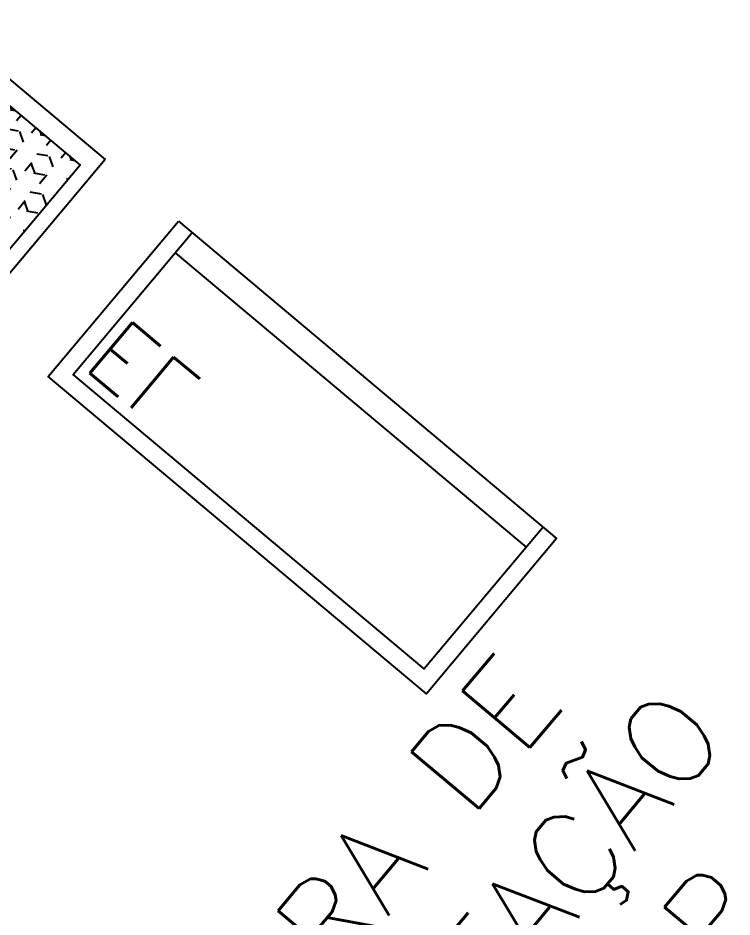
# Model space of a CAD drawing. Header units: metres. Extents: x 822482 to 822767, y 9662202 to 9662512.
# Drawn here: x 822651.142 to 822651.952, y 9662450.874 to 9662451.894 of the extents above; entities that cross this region are included whole.
import ezdxf

# ---------------------------------------------------------------- set-up
doc = ezdxf.new("R2010")
doc.units = ezdxf.units.M
doc.layers.add('20006_ARQ_1400_3PV$0$I-PONTO-ELE', color=114, linetype='Continuous', lineweight=0)
doc.layers.add('ARQ_NE_EQUIPAMENTOS', color=7, linetype='Continuous')
doc.layers.add('ARQ_NE_GRELHAS', color=7, linetype='Continuous', true_color=0x0032c7)
doc.styles.add('20006_ARQ_1400_3PV$0$ROMANS', font='romans.shx')
doc.styles.add('ROMANS', font='romans', dxfattribs={"height": 0.2})

# ---------------------------------------------------------------- blocks, each defined once
blk = doc.blocks.new('GRELHAS')
at = {"layer": 'ARQ_NE_GRELHAS', "transparency": 33554687}
h = blk.add_hatch(dxfattribs=at)
h.set_pattern_fill('HEX', color=256, scale=0.003999999999999995, angle=89.9999999649983, style=0)
h.set_pattern_definition([(89.9999999649983, (431.9576283730567, 160.9604905862361), (-0.02199704526160001, 1.343788968988235e-11), [0.0127, -0.0254]), (209.9999999649981, (431.9576283730567, 160.9604905862361), (0.01099852261916244, -0.01905000001146066), [0.01269999999999999, -0.02539999999999999]), (149.999999964998, (431.957628373988, 160.9731905879453), (-0.01099852264243755, -0.01904999999802277), [0.01269999999999978, -0.02539999999999955])])
edge = h.paths.add_edge_path()
edge.add_line((736.8114564800635, -133.3873273134232), (736.6015610505191, -133.387327308383))
edge.add_line((736.6015610517934, -133.3873273106292), (736.6015610714627, -132.387202115997))
edge.add_line((736.6015610685572, -132.3372021159157), (736.8114564981016, -132.3372021209559))
edge.add_line((736.8114565024152, -132.3872021222487), (736.8114564829746, -133.3873273168369))
for points in [[(736.5839487574995, -133.4100965680555), (736.5839487789199, -132.3100965963677), (736.8339487751946, -132.3100966056809), (736.8339487593621, -133.4100965727121)], [(736.8114564800635, -133.3873273134232), (736.8114565014839, -132.3372021187097), (736.6015610685572, -132.3372021159157), (736.6015610517934, -133.3873273106292)]]:
    blk.add_lwpolyline(points, close=True, dxfattribs=at)
blk = doc.blocks.new('20006_ARQ_1400_3PV$0$QMM-063')
at = {"color": 0, "linetype": 'ByBlock'}
blk.add_lwpolyline([(0, -0.2300000000000182), (0.5599999999999454, -0.2300000000000182), (0.5599999999999454, 0), (0, 0)], close=True, dxfattribs=at)
for points in [[(0.5399999999999636, -0.2300000000000182), (0.5399999999999636, -0.01999999999998181), (0.01999999999998181, -0.01999999999998181), (0.01999999999998181, -0.2300000000000182)], [(0.01999999999998181, -0.2000000000000455), (0.5399999999999636, -0.2000000000000455)]]:
    blk.add_lwpolyline(points, dxfattribs=at)
at = {"layer": '20006_ARQ_1400_3PV$0$I-PONTO-ELE', "style": '20006_ARQ_1400_3PV$0$ROMANS'}
blk.add_text('EL', height=0.075, dxfattribs=at).set_placement((0.02091001702956419, -0.1083592615524367))
blk = doc.blocks.new('A$C8f1b9c42')
at = {"layer": 'ARQ_NE_EQUIPAMENTOS', "transparency": 33554687, "xscale": -0.9999999999999998, "rotation": 359.9999999999999}
blk.add_blockref('20006_ARQ_1400_3PV$0$QMM-063', (371.5359864365309, -253.5338638564572), dxfattribs=at)
at = {"layer": 'ARQ_NE_GRELHAS', "linetype": 'Continuous', "transparency": 33554687}
blk.add_blockref('GRELHAS', (-364.939087244682, -120.3537672478706), dxfattribs=at)
at = {"layer": 'ARQ_NE_EQUIPAMENTOS', "transparency": 33554687, "insert": (370.7250701598823, -253.249688969925), "char_height": 0.1000007616080527, "width": 1.062924599129836, "attachment_point": 5, "rotation": 270.0000000035442, "style": 'ROMANS'}
blk.add_mtext('CÂMARA DE FERMENTAÇÃO\\PKLIMAQUIP', dxfattribs=at)

msp = doc.modelspace()

# ---------------------------------------------------------------- block references
at = {"ltscale": 10, "rotation": 140.0090103764572}
msp.add_blockref('A$C8f1b9c42', (822772.889044792, 9662018.469655523), dxfattribs=at)

doc.saveas('drawing.dxf')
